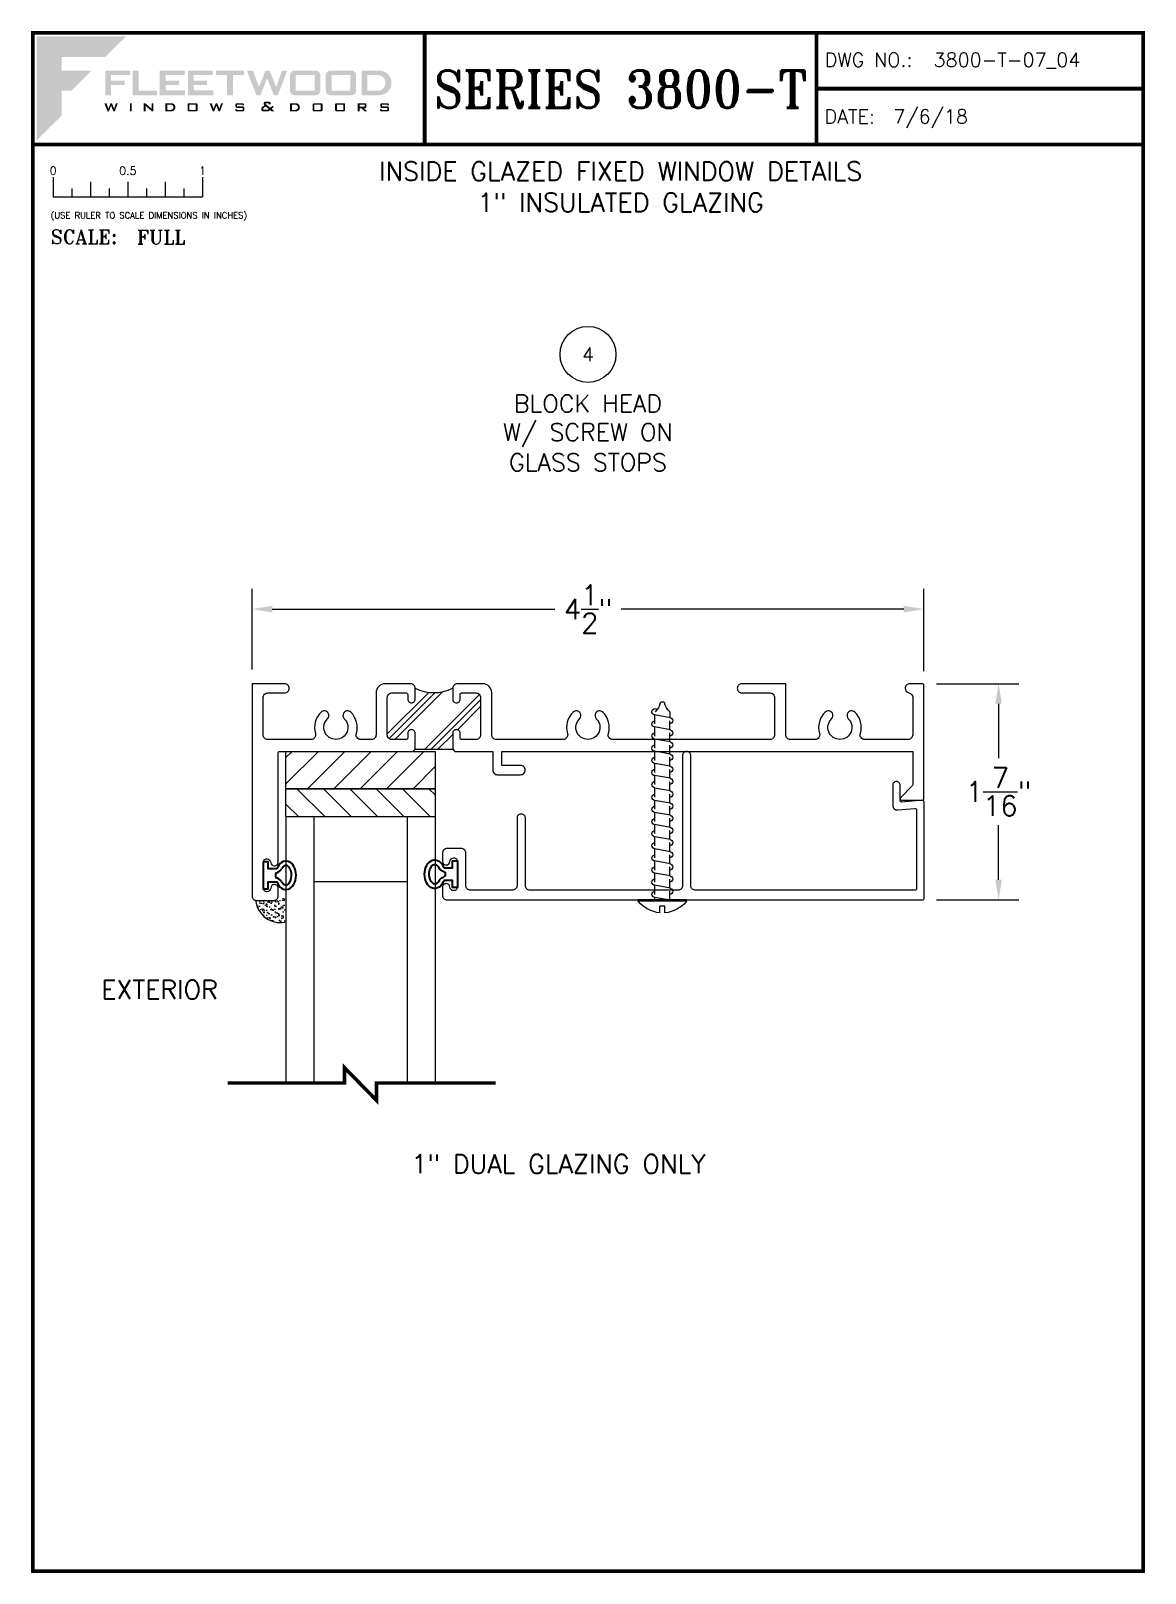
# Paper-space layout 'DETAIL 4' of a CAD drawing. Extents: x 0.3 to 7.8, y 0.1 to 10.4.
# The model-space entities are those that its viewports show. They can reach past a viewport. Long polylines and large blocks are cut down to what shows.
import ezdxf
from ezdxf.enums import TextEntityAlignment as Align

# ---------------------------------------------------------------- set-up
doc = ezdxf.new("R2010")
doc.units = 0
doc.header["$MEASUREMENT"] = 0
doc.layers.get('0').update_dxf_attribs({"linetype": 'CONTINUOUS'})
doc.layers.get('Defpoints').update_dxf_attribs({"linetype": 'CONTINUOUS'})
for name, color, linetype in [('Ballons', 7, 'CONTINUOUS'), ('DIM', 7, 'CONTINUOUS'), ('FRAME', 1, 'CONTINUOUS'), ('GLASS', 7, 'CONTINUOUS'), ('SETTING BLOCKS', 7, 'CONTINUOUS'), ('TEXT', 7, 'CONTINUOUS')]:
    doc.layers.add(name, color=color, linetype=linetype)
doc.layers.add('PROFILE NUMBER', color=150, linetype='CONTINUOUS', lineweight=35)
doc.layers.add('VP', color=40, linetype='CONTINUOUS', plot=False)
doc.layers.get('VP').off()
doc.styles.add('ROMANS', font='romans')
doc.styles.add('ROMANT', font='romant')
doc.styles.add('SIMPLEX-094', font='simplex.shx', dxfattribs={"height": 0.094})
doc.styles.get("Standard").update_dxf_attribs({"font": 'simplex.shx'})
doc.dimstyles.new('FULL SCALE', dxfattribs={"dimscale": 0.75, "dimtxt": 0.18, "dimasz": 0.18, "dimexe": 0.18, "dimexo": 0.125, "dimgap": 0.09, "dimtad": 0, "dimtih": 1, "dimtoh": 1, "dimdec": 4, "dimzin": 0, "dimdsep": 46, "dimlunit": 4, "dimtxsty": 'Standard', "dimcen": 0.09, "dimadec": 0, "dimazin": 0, "dimtfac": 1, "dimtdec": 4, "dimtofl": 0, "dimtmove": 0, "dimatfit": 3, "dimfxl": 0, "dimtolj": 1, "dimtzin": 0, "dimarcsym": 0})

# ---------------------------------------------------------------- blocks, each defined once
blk = doc.blocks.new('sectball')
blk.add_circle((0, 0), 0.125)
blk.add_attdef('NO', text='', height=0.062).set_placement((0, 0), align=Align.MIDDLE_CENTER)
for tag, p in [('LINE1', (0, -0.2588)), ('LINE2', (0, -0.3864)), ('LINE3', (0, -0.5214))]:
    blk.add_attdef(tag, text='', height=0.078).set_placement(p, align=Align.CENTER)
blk = doc.blocks.new('*D53')
at = {"layer": 'Defpoints', "color": 0}
for p in [(6.272, 6.074), (6.273, 4.625), (6.782, 4.625)]:
    blk.add_point(p, dxfattribs=at)
at = {"layer": 'DIM', "color": 0, "lineweight": -2}
for p, q in [((6.366, 6.074), (6.917, 6.074)), ((6.782, 5.939), (6.782, 5.575)), ((6.782, 4.76), (6.782, 5.125)), ((6.367, 4.625), (6.917, 4.625))]:
    blk.add_line(p, q, dxfattribs=at)
at = {"layer": 'DIM', "color": 0}
for points in [[(6.76, 5.939), (6.804, 5.939), (6.782, 6.074)], [(6.76, 4.76), (6.804, 4.76), (6.782, 4.625)]]:
    blk.add_solid(points, dxfattribs=at)
at = {"layer": 'DIM', "color": 0, "insert": (6.782, 5.35), "char_height": 0.135, "attachment_point": 5}
blk.add_mtext('\\A1;1{\\H1.000000x;\\S7/16;}"', dxfattribs=at)
blk = doc.blocks.new('*D54')
at = {"layer": 'Defpoints', "color": 0}
for p in [(6.282, 6.574), (1.782, 6.074), (6.282, 6.064)]:
    blk.add_point(p, dxfattribs=at)
at = {"layer": 'DIM', "color": 0, "lineweight": -2}
for p, q in [((1.782, 6.168), (1.782, 6.709)), ((6.282, 6.158), (6.282, 6.709)), ((1.917, 6.574), (3.81, 6.574)), ((6.147, 6.574), (4.254, 6.574))]:
    blk.add_line(p, q, dxfattribs=at)
at = {"layer": 'DIM', "color": 0}
for points in [[(1.917, 6.596), (1.917, 6.551), (1.782, 6.574)], [(6.147, 6.596), (6.147, 6.551), (6.282, 6.574)]]:
    blk.add_solid(points, dxfattribs=at)
at = {"layer": 'DIM', "color": 0, "insert": (4.032, 6.574), "char_height": 0.135, "attachment_point": 5}
blk.add_mtext('\\A1;4{\\H1.000000x;\\S1/2;}"', dxfattribs=at)
blk = doc.blocks.new('Fleetwood_Logo_6-10-15')
h = blk.add_hatch(color=154)
h.dxf.hatch_style = 1
h.paths.add_polyline_path([(0.2526, -0.0017), (0.0019, -0.0017), (0.0019, -0.2942), (0.0725, -0.2236), (0.0725, -0.1535), (0.1007, -0.1535), (0.1567, -0.0976), (0.0725, -0.0976), (0.0725, -0.0596), (0.1946, -0.0596)])
h = blk.add_hatch(color=251)
h.dxf.hatch_style = 1
h.paths.add_polyline_path([(0.2487, -0.1256), (0.2112, -0.1256), (0.2112, -0.1102), (0.2647, -0.1102), (0.2647, -0.0976), (0.1946, -0.0976), (0.1946, -0.1667), (0.2112, -0.1667), (0.2112, -0.1377), (0.2487, -0.1377)])
h = blk.add_hatch(color=251)
h.dxf.hatch_style = 1
h.paths.add_polyline_path([(0.2886, -0.0976), (0.272, -0.0976), (0.272, -0.1667), (0.3401, -0.1667), (0.3401, -0.1535), (0.2886, -0.1535)])
h = blk.add_hatch(color=251)
h.dxf.hatch_style = 1
h.paths.add_polyline_path([(0.4175, -0.0976), (0.3474, -0.0976), (0.3474, -0.1667), (0.4185, -0.1667), (0.4185, -0.1534), (0.364, -0.1534), (0.364, -0.1377), (0.4015, -0.1377), (0.4015, -0.1256), (0.364, -0.1256), (0.364, -0.1102), (0.4175, -0.1102)])
h = blk.add_hatch(color=251)
h.dxf.hatch_style = 1
h.paths.add_polyline_path([(0.4965, -0.0976), (0.4264, -0.0976), (0.4264, -0.1667), (0.4975, -0.1667), (0.4975, -0.1534), (0.443, -0.1534), (0.443, -0.1377), (0.4804, -0.1377), (0.4804, -0.1256), (0.443, -0.1256), (0.443, -0.1102), (0.4965, -0.1102)])
h = blk.add_hatch(color=251)
h.dxf.hatch_style = 1
h.paths.add_polyline_path([(0.5842, -0.0976), (0.5054, -0.0976), (0.5054, -0.1102), (0.5365, -0.1102), (0.5365, -0.1667), (0.5531, -0.1667), (0.5531, -0.1102), (0.5842, -0.1102)])
h = blk.add_hatch(color=251)
h.dxf.hatch_style = 1
h.paths.add_polyline_path([(0.6089, -0.0976), (0.5921, -0.0976), (0.6188, -0.1667), (0.63, -0.1667), (0.6489, -0.1192), (0.6679, -0.1667), (0.6789, -0.1667), (0.7056, -0.0976), (0.6908, -0.0976), (0.6742, -0.1433), (0.6558, -0.0976), (0.6446, -0.0976), (0.6261, -0.1433)])
h = blk.add_hatch(color=251)
h.dxf.hatch_style = 1
h.paths.add_polyline_path([(0.7853, -0.0976), (0.726, -0.0976, 0.414214), (0.7133, -0.1102), (0.7133, -0.154, 0.414214), (0.726, -0.1667), (0.7853, -0.1667, 0.414214), (0.798, -0.154), (0.798, -0.1102, 0.414214)])
h.paths.add_polyline_path([(0.7819, -0.1102), (0.7819, -0.154), (0.7294, -0.154), (0.7294, -0.1102)], flags=16)
h = blk.add_hatch(color=251)
h.dxf.hatch_style = 1
h.paths.add_polyline_path([(0.8856, -0.0976), (0.8262, -0.0976, 0.414214), (0.8136, -0.1102), (0.8136, -0.154, 0.414214), (0.8262, -0.1667), (0.8856, -0.1667, 0.414214), (0.8982, -0.154), (0.8982, -0.1102, 0.414214)])
h.paths.add_polyline_path([(0.8822, -0.1102), (0.8822, -0.154), (0.8296, -0.154), (0.8296, -0.1102)], flags=16)
h = blk.add_hatch(color=251)
h.dxf.hatch_style = 1
h.paths.add_polyline_path([(0.9632, -0.0976), (0.914, -0.0976), (0.914, -0.1667), (0.9632, -0.1667, 1)])
h.paths.add_polyline_path([(0.9301, -0.1102), (0.9593, -0.1102, -1), (0.9593, -0.154), (0.9301, -0.154)], flags=16)
h = blk.add_hatch(color=7)
h.dxf.hatch_style = 1
h.paths.add_polyline_path([(0.2301, -0.1891), (0.2251, -0.1891), (0.2196, -0.2043), (0.2134, -0.1891), (0.2097, -0.1891), (0.2035, -0.2043), (0.1978, -0.1891), (0.1922, -0.1891), (0.2011, -0.2121), (0.2048, -0.2121), (0.2112, -0.1963), (0.2175, -0.2121), (0.2212, -0.2121)])
h = blk.add_hatch(color=7)
h.dxf.hatch_style = 1
h.paths.add_polyline_path([(0.2691, -0.1891), (0.2637, -0.1891), (0.2637, -0.2118), (0.2637, -0.2121), (0.2691, -0.2121)])
h = blk.add_hatch(color=7)
h.dxf.hatch_style = 1
h.paths.add_polyline_path([(0.3077, -0.1964), (0.3259, -0.2121), (0.3298, -0.2121), (0.3298, -0.1891), (0.325, -0.1891), (0.325, -0.2047), (0.3067, -0.1891), (0.3029, -0.1891), (0.3029, -0.2121), (0.3077, -0.2121)])
h = blk.add_hatch(color=7)
h.dxf.hatch_style = 1
h.paths.add_polyline_path([(0.3801, -0.1891), (0.3637, -0.1891), (0.3637, -0.2121), (0.3801, -0.2121, 1)])
h.paths.add_polyline_path([(0.3691, -0.2079), (0.3691, -0.1933), (0.3788, -0.1933, -1), (0.3788, -0.2079)], flags=16)
h = blk.add_hatch(color=7)
h.dxf.hatch_style = 1
h.paths.add_polyline_path([(0.4537, -0.2079), (0.4537, -0.1933, 0.414214), (0.4495, -0.1891), (0.4297, -0.1891, 0.414214), (0.4255, -0.1933), (0.4255, -0.2079, 0.414214), (0.4297, -0.2121), (0.4495, -0.2121, 0.414214)])
h.paths.add_polyline_path([(0.4308, -0.2079), (0.4308, -0.1933), (0.4484, -0.1933), (0.4484, -0.2079)], flags=16)
h = blk.add_hatch(color=7)
h.dxf.hatch_style = 1
h.paths.add_polyline_path([(0.5253, -0.1891), (0.5203, -0.1891), (0.5148, -0.2043), (0.5087, -0.1891), (0.5049, -0.1891), (0.4988, -0.2043), (0.493, -0.1891), (0.4874, -0.1891), (0.4963, -0.2121), (0.5001, -0.2121), (0.5064, -0.1963), (0.5127, -0.2121), (0.5164, -0.2121)])
h = blk.add_hatch(color=7)
h.dxf.hatch_style = 1
h.paths.add_polyline_path([(0.5801, -0.1891), (0.5643, -0.1891, 0.414214), (0.56, -0.1933), (0.56, -0.1981, 0.414214), (0.5643, -0.2024), (0.58, -0.2024), (0.58, -0.2078), (0.5637, -0.2078), (0.5637, -0.2052), (0.5591, -0.2062), (0.5591, -0.2078, 0.414214), (0.5634, -0.2121), (0.5805, -0.2121, 0.414214), (0.5848, -0.2078), (0.5848, -0.2024, 0.414214), (0.5805, -0.1982), (0.5648, -0.1982), (0.5648, -0.193), (0.5798, -0.193), (0.5798, -0.1958), (0.5843, -0.1948), (0.5843, -0.1933, 0.414214)])
h = blk.add_hatch(color=7)
h.dxf.hatch_style = 1
h.paths.add_polyline_path([(0.645, -0.1913, -0.222262), (0.6447, -0.1906), (0.6447, -0.1892), (0.6535, -0.1892), (0.6535, -0.193), (0.6587, -0.1918), (0.6587, -0.189, 0.414214), (0.6544, -0.1847), (0.6437, -0.1847, 0.414214), (0.6394, -0.189), (0.6394, -0.1922, 0.222262), (0.6407, -0.1948), (0.6415, -0.1955), (0.6345, -0.1998, 0.260684), (0.6329, -0.2027), (0.6329, -0.2078, 0.414214), (0.6372, -0.2121), (0.6514, -0.2121, 0.17577), (0.6536, -0.2113), (0.657, -0.2085), (0.6614, -0.2121), (0.6699, -0.2121), (0.6613, -0.2049), (0.6676, -0.1997), (0.6637, -0.1964), (0.6574, -0.2017)])
h.paths.add_polyline_path([(0.6532, -0.2052), (0.6509, -0.2072, -0.17577), (0.6502, -0.2074), (0.6382, -0.2074), (0.6382, -0.2033, -0.260684), (0.6387, -0.2025), (0.6451, -0.1985)], flags=16)
h = blk.add_hatch(color=7)
h.dxf.hatch_style = 1
h.paths.add_polyline_path([(0.7294, -0.1891), (0.713, -0.1891), (0.713, -0.2121), (0.7294, -0.2121, 1)])
h.paths.add_polyline_path([(0.7184, -0.2079), (0.7184, -0.1933), (0.7281, -0.1933, -1), (0.7281, -0.2079)], flags=16)
h = blk.add_hatch(color=7)
h.dxf.hatch_style = 1
h.paths.add_polyline_path([(0.8045, -0.2079), (0.8045, -0.1933, 0.414214), (0.8003, -0.1891), (0.7805, -0.1891, 0.414214), (0.7763, -0.1933), (0.7763, -0.2079, 0.414214), (0.7805, -0.2121), (0.8003, -0.2121, 0.414214)])
h.paths.add_polyline_path([(0.7816, -0.2079), (0.7816, -0.1933), (0.7992, -0.1933), (0.7992, -0.2079)], flags=16)
h = blk.add_hatch(color=7)
h.dxf.hatch_style = 1
h.paths.add_polyline_path([(0.8678, -0.2079), (0.8678, -0.1933, 0.414214), (0.8636, -0.1891), (0.8438, -0.1891, 0.414214), (0.8396, -0.1933), (0.8396, -0.2079, 0.414214), (0.8438, -0.2121), (0.8636, -0.2121, 0.414214)])
h.paths.add_polyline_path([(0.8449, -0.2079), (0.8449, -0.1933), (0.8624, -0.1933), (0.8624, -0.2079)], flags=16)
h = blk.add_hatch(color=7)
h.dxf.hatch_style = 1
h.paths.add_polyline_path([(0.9277, -0.1993), (0.9277, -0.1933, 0.414214), (0.9235, -0.1891), (0.9028, -0.1891), (0.9028, -0.2121), (0.9082, -0.2121), (0.9082, -0.2035), (0.9131, -0.2035), (0.9224, -0.2121), (0.9303, -0.2121), (0.9197, -0.2035), (0.9235, -0.2035, 0.414214)])
h.paths.add_polyline_path([(0.9082, -0.1993), (0.9082, -0.1933), (0.9214, -0.1933, -0.414214), (0.9224, -0.1943), (0.9224, -0.1983, -0.414214), (0.9214, -0.1993)], flags=16)
h = blk.add_hatch(color=7)
h.dxf.hatch_style = 1
h.paths.add_polyline_path([(0.9867, -0.1982), (0.971, -0.1982), (0.971, -0.193), (0.9859, -0.193), (0.9859, -0.1958), (0.9905, -0.1948), (0.9905, -0.1933, 0.414214), (0.9863, -0.1891), (0.9705, -0.1891, 0.414214), (0.9662, -0.1933), (0.9662, -0.1981, 0.414214), (0.9705, -0.2024), (0.9862, -0.2024), (0.9862, -0.2078), (0.9699, -0.2078), (0.9699, -0.2052), (0.9653, -0.2062), (0.9653, -0.2078, 0.414214), (0.9696, -0.2121), (0.9867, -0.2121, 0.414214), (0.991, -0.2078), (0.991, -0.2024, 0.414214)])
blk = doc.blocks.new('A-SIZE_P')
at = {"const_width": 0.025}
blk.add_lwpolyline([(0.313, 0.125), (7.751, 0.125), (7.751, 10.437), (0.313, 10.437)], close=True, dxfattribs=at)
for points in [[(2.938, 10.437), (2.938, 9.687)], [(5.563, 10.437), (5.563, 9.687)], [(5.563, 10.062), (7.751, 10.062)], [(0.313, 9.687), (7.751, 9.687)]]:
    blk.add_lwpolyline(points, dxfattribs=at)
at = {"xscale": 2.387023416083395, "yscale": 2.387023416083395, "zscale": 2.387023416083395}
blk.add_blockref('Fleetwood_Logo_6-10-15', (0.334, 10.416), dxfattribs=at)
for s, style, p in [('DWG NO.:', 'SIMPLEX-094', (5.617, 10.209)), ('DATE:', 'SIMPLEX-094', (5.616, 9.829)), ('SCALE:', 'ROMANT', (0.433, 9.022))]:
    blk.add_text(s, height=0.094, dxfattribs=dict(style=style)).set_placement(p)
for tag, p, style in [('DWG_NO', (6.346, 10.209), 'SIMPLEX-094'), ('DATE', (6.077, 9.829), 'SIMPLEX-094'), ('SCALE', (1.011, 9.02), 'ROMANT')]:
    blk.add_attdef(tag, p, '', height=0.094, dxfattribs=dict(style=style))
for tag, height, style, width, p, p2 in [('DWG_NO_F', 0.094, 'SIMPLEX-094', 1.745692, (6.347, 10.209), (7.683, 10.209)), ('PRODUCT', 0.25, 'ROMANT', 1.390728, (3.001, 9.934), (5.5, 9.934))]:
    blk.add_attdef(tag, text='', height=height, dxfattribs=dict(style=style, width=width)).set_placement(p, p2, align=Align.FIT)
blk = doc.blocks.new('Full')
for p, q in [((0.137, -0.219), (0.137, -0.35)), ((0.262, -0.294), (0.262, -0.35)), ((0.387, -0.249), (0.387, -0.35)), ((0.512, -0.294), (0.512, -0.35)), ((0.637, -0.249), (0.637, -0.35)), ((0.762, -0.294), (0.762, -0.35)), ((0.887, -0.249), (0.887, -0.35)), ((1.012, -0.294), (1.012, -0.35)), ((1.137, -0.219), (1.137, -0.35)), ((0.137, -0.35), (1.137, -0.35))]:
    blk.add_line(p, q)
for s, p in [('0', (0.137, -0.219)), ('0.5', (0.637, -0.219)), ('1', (1.137, -0.219))]:
    blk.add_text(s, height=0.055).set_placement(p, align=Align.BOTTOM_CENTER)
at = {"style": 'ROMANS'}
blk.add_text('(USE RULER TO SCALE DIMENSIONS IN INCHES)', height=0.04115, dxfattribs=at).set_placement((0.12, -0.495))
blk = doc.blocks.new('3802 1 INCH SCREW ON STOP')
at = {"color": 7, "linetype": 'Continuous'}
for p, q in [((1.758, 0.994), (1.746, 0.994)), ((1.699, 0.887), (1.805, 0.906)), ((1.703, 0.927), (1.703, 0.888)), ((1.703, 0.807), (1.703, 0.867)), ((1.802, 0.845), (1.802, 0.906)), ((1.699, 0.806), (1.805, 0.825)), ((1.699, 0.725), (1.805, 0.743)), ((1.703, 0.725), (1.703, 0.785)), ((1.802, 0.764), (1.802, 0.824)), ((1.802, 0.683), (1.802, 0.743)), ((1.699, 0.643), (1.805, 0.662)), ((1.703, 0.644), (1.703, 0.704)), ((1.703, 0.563), (1.703, 0.622)), ((1.802, 0.601), (1.802, 0.662)), ((1.699, 0.562), (1.805, 0.581)), ((1.703, 0.559), (1.703, 0.619)), ((1.703, 0.481), (1.703, 0.541)), ((1.802, 0.52), (1.802, 0.58)), ((1.699, 0.481), (1.805, 0.499)), ((1.699, 0.396), (1.805, 0.415)), ((1.703, 0.397), (1.703, 0.457)), ((1.802, 0.439), (1.802, 0.499)), ((1.802, 0.354), (1.802, 0.414)), ((1.699, 0.315), (1.805, 0.333)), ((1.703, 0.315), (1.703, 0.375)), ((1.802, 0.273), (1.802, 0.333)), ((1.699, 0.233), (1.805, 0.252)), ((1.703, 0.234), (1.703, 0.294)), ((1.703, 0.153), (1.703, 0.213)), ((1.802, 0.191), (1.802, 0.252)), ((1.699, 0.152), (1.805, 0.171)), ((1.703, 0.071), (1.703, 0.131)), ((1.802, 0.11), (1.802, 0.17)), ((1.699, 0.071), (1.805, 0.089)), ((1.699, -0.011), (1.805, 0.008)), ((1.703, -0.01), (1.703, 0.05)), ((1.802, 0.029), (1.802, 0.089)), ((1.802, -0.053), (1.802, 0.008)), ((1.699, -0.092), (1.805, -0.073)), ((1.703, -0.091), (1.703, -0.031)), ((1.802, -0.134), (1.802, -0.074)), ((1.699, -0.173), (1.805, -0.155)), ((1.703, -0.173), (1.703, -0.113)), ((1.703, -0.254), (1.703, -0.194)), ((1.802, -0.215), (1.802, -0.155)), ((1.699, -0.255), (1.805, -0.236)), ((1.703, -0.335), (1.703, -0.276)), ((1.802, -0.297), (1.802, -0.236)), ((1.591, -0.343), (1.591, -0.334)), ((1.591, -0.334), (1.914, -0.334)), ((1.591, -0.343), (1.914, -0.343)), ((1.699, -0.336), (1.805, -0.317)), ((1.735, -0.42), (1.735, -0.377)), ((1.735, -0.377), (1.769, -0.377)), ((1.769, -0.42), (1.769, -0.377)), ((1.802, -0.334), (1.802, -0.318)), ((1.914, -0.343), (1.914, -0.334))]:
    blk.add_line(p, q, dxfattribs=at)
blk.add_lwpolyline([(1.618, -0.238, 0.414214), (1.649, -0.269), (2.639, -0.269, 0.414214), (2.67, -0.238), (2.67, 0.216, -0.414214), (2.695, 0.241), (2.701, 0.241, -0.414214), (2.726, 0.216), (2.726, -0.238, 0.414214), (2.757, -0.269), (3.038, -0.269, 0.414214), (3.069, -0.238), (3.069, -0.021, -0.414214), (3.1, 0.01), (3.194, 0.01, -0.414214), (3.225, -0.021), (3.225, -0.075, -0.414214), (3.2, -0.1, -0.399638), (3.175, -0.076, 0.400364), (3.15, -0.052, 0.414214), (3.125, -0.077), (3.125, -0.247, 0.414214), (3.15, -0.272), (3.15, -0.272, 0.399638), (3.175, -0.248, -0.399638), (3.2, -0.225, -0.414214), (3.225, -0.25), (3.225, -0.303, -0.414214), (3.194, -0.334), (0.01, -0.334, -0.414214), (0, -0.324), (0, 0.324, -0.440011), (0.011, 0.334), (0.149, 0.322, 0.440011), (0.16, 0.332), (0.16, 0.434, -0.414214), (0.185, 0.459, -0.414214), (0.21, 0.434), (0.21, 0.3, -0.440011), (0.176, 0.269), (0.061, 0.279, 0.440011), (0.05, 0.269), (0.05, -0.259, 0.414214), (0.06, -0.269), (1.531, -0.269, 0.414214), (1.562, -0.238), (1.562, 0.633, -0.414214), (1.59, 0.661), (1.59, 0.661, -0.414214), (1.618, 0.633)], format="xyb", close=True)
for centre, radius, start, end in [((1.63, 1.01), 0.111, 311.3386, 348.2349), ((1.746, 0.985), 0.00861, 90, 168.2349), ((1.758, 0.985), 0.00861, 11.7651, 90), ((1.875, 1.01), 0.111, 191.7651, 228.6614), ((1.802, 0.927), 0.0211, 270, 133.1894), ((1.703, 0.867), 0.0211, 90, 270), ((1.802, 0.845), 0.0211, 270, 90), ((1.703, 0.785), 0.0211, 90, 270), ((1.703, 0.704), 0.0211, 90, 270), ((1.802, 0.764), 0.0211, 270, 90), ((1.802, 0.764), 0.0211, 270, 90), ((1.703, 0.622), 0.0211, 90, 270), ((1.802, 0.683), 0.0211, 270, 90), ((1.802, 0.683), 0.0211, 270, 90), ((1.802, 0.601), 0.0211, 270, 90), ((1.802, 0.601), 0.0211, 270, 90), ((1.703, 0.541), 0.0211, 90, 270), ((1.802, 0.52), 0.0211, 270, 90), ((1.703, 0.46), 0.0211, 90, 270), ((1.802, 0.439), 0.0211, 270, 90), ((1.802, 0.439), 0.0211, 270, 90), ((1.703, 0.375), 0.0211, 90, 270), ((1.703, 0.294), 0.0211, 90, 270), ((1.802, 0.354), 0.0211, 270, 90), ((1.703, 0.213), 0.0211, 90, 270), ((1.802, 0.273), 0.0211, 270, 90), ((1.802, 0.273), 0.0211, 270, 90), ((1.802, 0.191), 0.0211, 270, 90), ((1.802, 0.191), 0.0211, 270, 90), ((1.703, 0.131), 0.0211, 90, 270), ((1.802, 0.11), 0.0211, 270, 90), ((1.703, 0.05), 0.0211, 90, 270), ((1.802, 0.029), 0.0211, 270, 90), ((1.703, -0.031), 0.0211, 90, 270), ((1.703, -0.113), 0.0211, 90, 270), ((1.802, -0.053), 0.0211, 270, 90), ((1.802, -0.053), 0.0211, 270, 90), ((1.703, -0.194), 0.0211, 90, 270), ((1.802, -0.134), 0.0211, 270, 90), ((1.802, -0.215), 0.0211, 270, 90), ((1.802, -0.215), 0.0211, 270, 90), ((1.703, -0.276), 0.0211, 90, 270), ((1.802, -0.297), 0.0211, 270, 90), ((1.802, -0.297), 0.0211, 270, 90), ((1.752, -0.214), 0.207, 218.718, 265.226), ((1.752, -0.214), 0.207, 274.774, 321.282)]:
    blk.add_arc(centre, radius, start, end, dxfattribs=at)
blk = doc.blocks.new('A$C3BF656AD')
at = {"layer": 'SETTING BLOCKS'}
h = blk.add_hatch(dxfattribs=at)
h.set_pattern_fill('ANSI31', color=256, scale=0.25, angle=90, style=0)
h.set_pattern_definition([(135, (0.820812, -8.054306), (-0.02209709, -0.02209709), [])])
h.paths.add_polyline_path([(0, 0.0625), (0.25, 0.0625), (0.25, 0.1095), (0, 0.1095)])
h = blk.add_hatch(dxfattribs=at)
h.set_pattern_fill('ANSI31', color=256, scale=0.25, style=0)
h.set_pattern_definition([(45, (-2.098375, -8.085556), (-0.02209709, 0.02209709), [])])
h.paths.add_polyline_path([(0, 0), (0.25, 0), (0.25, 0.0625), (0, 0.0625)])
for points in [[(0, 0.0625), (0, 0.1095), (0.25, 0.1095), (0.25, 0.0625)], [(0, 0), (0, 0.0625), (0.25, 0.0625), (0.25, 0)]]:
    blk.add_lwpolyline(points, close=True, dxfattribs=at)
blk = doc.blocks.new('*U100')
at = {"layer": 'PROFILE NUMBER', "color": 5}
for p, q in [((-0.016, 0.092), (-0.013, 0.083)), ((-0.013, 0.083), (0.013, 0.083)), ((0.013, 0.083), (0.016, 0.092))]:
    blk.add_line(p, q, dxfattribs=at)
blk.add_lwpolyline([(-0.043, 0.091), (-0.043, 0.034), (-0.09, 0.034), (-0.09, 0), (0.09, 0), (0.09, 0.034), (0.043, 0.034), (0.043, 0.091)], dxfattribs=at)
for centre, start, end in [((-0.073, 0.071), 19.8289, 61.175), ((0.073, 0.071), 118.7633, 160.1945)]:
    blk.add_arc(centre, 0.06, start, end, dxfattribs=at)
blk.add_ellipse((0, 0.152), major_axis=(-0.0958, 0), ratio=0.712114, start_param=2.033109, end_param=7.391692, dxfattribs=at)
blk.add_open_spline([(0.044, 0.124), (0.053, 0.129), (0.059, 0.135), (0.069, 0.15), (0.068, 0.157), (0.049, 0.179), (0.027, 0.189), (-0.021, 0.191), (-0.045, 0.181), (-0.067, 0.16), (-0.068, 0.152), (-0.061, 0.137), (-0.054, 0.129), (-0.044, 0.124)], degree=3, knots=[2.2211, 2.2211, 2.2211, 2.2211, 2.727733, 2.727733, 3.7005, 3.7005, 4.673268, 4.673268, 5.646035, 5.646035, 6.618803, 6.618803, 7.203997, 7.203997, 7.203997, 7.203997], dxfattribs=at)
blk = doc.blocks.new('3809 BLOCK FRAME')
h = blk.add_hatch()
h.set_pattern_fill('PLAST', color=256, angle=45, style=0)
h.set_pattern_definition([(45, (-4.25098, -6.643), (-0.176777, 0.176777), []), (45, (-4.27308, -6.6209), (-0.176777, 0.176777), []), (45, (-4.29517, -6.5988), (-0.176777, 0.176777), [])])
edge = h.paths.add_edge_path()
edge.add_arc((-0.937, 0.093), 0.031, 270, 360, ccw=False)
edge.add_line((-0.937, 0.062), (-1.033, 0.062))
edge.add_arc((-1.033, 0.072), 0.01, 180, 270, ccw=False)
edge.add_line((-1.043, 0.072), (-1.043, 0.103))
edge.add_arc((-1.068, 0.103), 0.025, 360, 450)
edge.add_arc((-1.068, 0.103), 0.025, 90, 180)
edge.add_line((-1.093, 0.103), (-1.093, 0.031))
edge.add_arc((-1.218, -0.221), 0.281, 63.5092, 116.4908)
edge.add_line((-1.344, 0.031), (-1.344, 0.103))
edge.add_arc((-1.369, 0.103), 0.025, 0, 90)
edge.add_arc((-1.369, 0.103), 0.025, 90, 180)
edge.add_line((-1.394, 0.103), (-1.394, 0.072))
edge.add_arc((-1.404, 0.072), 0.01, 270, 360, ccw=False)
edge.add_line((-1.404, 0.062), (-1.5, 0.062))
edge.add_arc((-1.5, 0.093), 0.031, 180, 270, ccw=False)
edge.add_line((-1.531, 0.093), (-1.531, 0.343))
edge.add_arc((-1.5, 0.343), 0.031, 90, 180, ccw=False)
edge.add_line((-1.5, 0.374), (-1.404, 0.374))
edge.add_arc((-1.404, 0.364), 0.01, 0, 90, ccw=False)
edge.add_line((-1.394, 0.364), (-1.394, 0.333))
edge.add_arc((-1.369, 0.333), 0.025, 180, 270)
edge.add_arc((-1.369, 0.333), 0.025, 270, 360)
edge.add_line((-1.344, 0.333), (-1.344, 0.439))
edge.add_line((-1.344, 0.439), (-1.093, 0.439))
edge.add_line((-1.093, 0.439), (-1.093, 0.333))
edge.add_arc((-1.068, 0.333), 0.025, 180, 270)
edge.add_arc((-1.068, 0.333), 0.025, 270, 360)
edge.add_line((-1.043, 0.333), (-1.043, 0.364))
edge.add_arc((-1.033, 0.364), 0.01, 90, 180, ccw=False)
edge.add_line((-1.033, 0.374), (-0.937, 0.374))
edge.add_arc((-0.937, 0.343), 0.031, 0, 90, ccw=False)
edge.add_line((-0.906, 0.343), (-0.906, 0.093))
blk.add_line((-1.093, 0.439), (-1.344, 0.439))
for points in [[(-1.093, 0.439), (-1.093, 0.333, 0.414214), (-1.068, 0.308, 0.414214), (-1.043, 0.333), (-1.043, 0.364, -0.414214), (-1.033, 0.374), (-0.937, 0.374, -0.414214), (-0.906, 0.343), (-0.906, 0.093, -0.414214), (-0.937, 0.062), (-1.033, 0.062, -0.414214), (-1.043, 0.072), (-1.043, 0.103, 0.414214), (-1.068, 0.128), (-1.068, 0.128, 0.414214), (-1.093, 0.103), (-1.093, 0.031, 0.414214), (-1.062, 0), (-0.893, 0, 0.414214), (-0.831, 0.062), (-0.831, 0.343, -0.414214), (-0.8, 0.374), (-0.729, 0.374, -0.5024), (-0.699, 0.334, 0.280293), (-0.661, 0.19, 0.498955), (-0.613, 0.198), (-0.613, 0.198, 0.334263), (-0.618, 0.235, -2.470836), (-0.506, 0.235, 0.334263), (-0.511, 0.198, 0.498955), (-0.463, 0.19, 0.280293), (-0.425, 0.334, -0.5024), (-0.395, 0.374), (-0.106, 0.374, -0.414214), (-0.075, 0.343), (-0.075, 0.093, -0.414214), (-0.106, 0.062), (-0.219, 0.062, 0.414214), (-0.25, 0.031, 0.414214), (-0.219, 0), (0, 0), (0, 1.423, 0.414214), (-0.031, 1.454), (-0.144, 1.454, 0.414214), (-0.175, 1.423), (-0.175, 1.371, 0.414214), (-0.15, 1.346), (-0.15, 1.346, 0.399638), (-0.125, 1.37, -0.399638), (-0.1, 1.394), (-0.1, 1.394, -0.414214), (-0.075, 1.369), (-0.075, 1.199, -0.414214), (-0.1, 1.174), (-0.1, 1.174, -0.399638), (-0.125, 1.198, 0.399638), (-0.15, 1.221, 0.414214), (-0.175, 1.196), (-0.175, 0.464, -0.414214), (-0.185, 0.454), (-1.078, 0.454), (-1.093, 0.439)], [(-1.344, 0.439), (-1.344, 0.439), (-1.359, 0.454), (-1.612, 0.454), (-1.612, 0.579, 0.414214), (-1.643, 0.61), (-1.799, 0.61, 0.414214), (-1.83, 0.579, 0.414214), (-1.799, 0.548), (-1.674, 0.548), (-1.674, 0.454), (-4.425, 0.454), (-4.425, 0.678, -0.198912), (-4.422, 0.685), (-4.343, 0.764, 0.668179), (-4.35, 0.781), (-4.49, 0.781, 0.414214), (-4.5, 0.771), (-4.5, 0.01, 0.414214), (-4.49, 0), (-4.406, 0, 0.414214), (-4.375, 0.031, 0.358249), (-4.4, 0.061, -0.358249), (-4.425, 0.092), (-4.425, 0.343, -0.414214), (-4.394, 0.374), (-4.105, 0.374, -0.5024), (-4.075, 0.334, 0.280293), (-4.037, 0.19, 0.498955), (-3.989, 0.198, 0.334263), (-3.994, 0.235, -2.470836), (-3.882, 0.235, 0.334263), (-3.887, 0.198, 0.498955), (-3.839, 0.19, 0.280293), (-3.801, 0.334, -0.5024), (-3.771, 0.374), (-3.606, 0.374, -0.414214), (-3.575, 0.343), (-3.575, 0), (-3.281, 0, 0.414214), (-3.25, 0.031, 0.414214), (-3.281, 0.062), (-3.469, 0.062, -0.414214), (-3.5, 0.093), (-3.5, 0.343, -0.414214), (-3.469, 0.374), (-2.417, 0.374, -0.5024), (-2.387, 0.334, 0.280293), (-2.349, 0.19, 0.498955), (-2.301, 0.198, 0.334263), (-2.306, 0.235, -2.470836), (-2.194, 0.235, 0.334263), (-2.199, 0.198, 0.498955), (-2.151, 0.19, 0.280293), (-2.113, 0.334, -0.5024), (-2.083, 0.374), (-1.637, 0.374, -0.414214), (-1.606, 0.343), (-1.606, 0.062, 0.414214), (-1.544, 0), (-1.375, 0, 0.414214), (-1.344, 0.031), (-1.344, 0.103, 0.414214), (-1.369, 0.128, 0.414214), (-1.394, 0.103), (-1.394, 0.072, -0.414214), (-1.404, 0.062), (-1.5, 0.062, -0.414214), (-1.531, 0.093), (-1.531, 0.343, -0.414214), (-1.5, 0.374), (-1.404, 0.374, -0.414214), (-1.394, 0.364), (-1.394, 0.333, 0.414214), (-1.369, 0.308, 0.414214), (-1.344, 0.333), (-1.344, 0.439)]]:
    blk.add_lwpolyline(points, format="xyb")
blk.add_arc((-1.218, -0.221), 0.281, 63.5092, 116.4908)

msp = doc.modelspace()

# ---------------------------------------------------------------- hatches: boundary and pattern name
at = {"layer": 'TEXT'}
h = msp.add_hatch(dxfattribs=at)
h.set_pattern_fill('AR-SAND', color=256, scale=0.02, style=0)
h.set_pattern_definition([(37.5, (5.089, 1.65196), (-0.00125987, 0.038536475), [0, -0.0304, 0, -0.034, 0, -0.0325]), (7.5, (5.089, 1.65196), (0.03539553, 0.05644292), [0, -0.0164, 0, -0.0274, 0, -0.0105]), (327.5, (5.0644, 1.65196), (0.06228284, 0.00011318), [0, -0.01, 0, -0.036, 0, -0.047]), (317.5, (5.0644, 1.65196), (0.06012253, 0.01755351), [0, -0.005, 0, -0.0236, 0, -0.027])])
h.paths.add_polyline_path([(12.099, 15.854, -0.414214), (12.089, 15.844), (12.061, 15.844, -0.414214), (12.051, 15.854), (12.048, 15.858, -0.414214), (12.017, 15.827), (11.904, 15.827, 0.433026), (12.099, 15.683)])

# ---------------------------------------------------------------- linework, layer by layer
at = {"layer": 'GLASS'}
for p, q in [((12.106, 16.389), (12.106, 14.605)), ((13.106, 16.389), (12.106, 16.389)), ((12.293, 16.389), (12.293, 14.605)), ((12.918, 16.389), (12.918, 14.605)), ((13.106, 16.389), (13.106, 14.605)), ((12.918, 15.952), (12.293, 15.952))]:
    msp.add_line(p, q, dxfattribs=at)
at = {"layer": 'GLASS', "const_width": 0.024}
msp.add_lwpolyline([(13.51, 14.605), (12.712, 14.605), (12.712, 14.489), (12.499, 14.707), (12.499, 14.605), (11.716, 14.605)], dxfattribs=at)
at = {"layer": 'TEXT'}
msp.add_arc((12.069, 15.847), 0.167, 186.6133, 280.2687, dxfattribs=at)

# ---------------------------------------------------------------- block references
at = {"layer": 'FRAME', "rotation": 180}
msp.add_blockref('3809 BLOCK FRAME', (11.879, 17.281), dxfattribs=at)
at = {"layer": 'FRAME', "xscale": -1}
msp.add_blockref('3802 1 INCH SCREW ON STOP', (16.38, 16.166), dxfattribs=at)
at = {"layer": 'TEXT', "xscale": 4, "yscale": 4, "zscale": 4, "rotation": 180}
msp.add_blockref('A$C3BF656AD', (13.106, 16.827), dxfattribs=at)
at = {"layer": 'TEXT', "rotation": 270}
msp.add_blockref('*U100', (11.954, 15.997), dxfattribs=at)
at = {"layer": 'TEXT', "xscale": -1, "rotation": 90}
msp.add_blockref('*U100', (13.255, 16.004), dxfattribs=at)

psp = doc.layouts.new('DETAIL 4')

# ---------------------------------------------------------------- block references
at = {"layer": 'Ballons'}
ref = psp.add_blockref('A-SIZE_P', (0, 0), dxfattribs=at)
ref.add_attrib('DATE', '7/6/18', (6.07741, 9.82884), dxfattribs={"layer": '0', "height": 0.094, "style": 'SIMPLEX-094'})
ref.add_attrib('SCALE', 'FULL', (1.01101, 9.02035), dxfattribs={"layer": '0', "height": 0.094, "style": 'ROMANT'})
ref.add_attrib('PRODUCT', 'SERIES 3800-T', dxfattribs={"layer": '0', "height": 0.25, "style": 'ROMANT', "width": 0.807692}).set_placement((3.0005, 9.93352), (5.5005, 9.93352), align=Align.FIT)
ref.add_attrib('DWG_NO', '3800-T-07_04', (6.34634, 10.20879), dxfattribs={"layer": '0', "height": 0.094, "style": 'SIMPLEX-094'})
psp.add_blockref('Full', (0.313, 9.687), dxfattribs=at)
at = {"layer": 'TEXT', "xscale": 1.5, "yscale": 1.5, "zscale": 1.5}
psp.add_blockref('sectball', (4.032, 8.281), dxfattribs=at).add_auto_attribs({'NO': '4', 'LINE1': 'BLOCK HEAD', 'LINE2': 'W/ SCREW ON', 'LINE3': 'GLASS STOPS'})

# ---------------------------------------------------------------- texts
at = {"layer": 'TEXT'}
psp.add_text('EXTERIOR', height=0.125, dxfattribs=at).set_placement((1.16229, 4.02389), align=Align.MIDDLE_CENTER)
at = {"layer": 'TEXT', "char_height": 0.125}
for s, insert, width, attachment_point in [('INSIDE GLAZED FIXED WINDOW DETAILS\\P1" INSULATED GLAZING', (4.2505, 9.40415), 3.7650943, 5), ('1" DUAL GLAZING ONLY', (2.84836, 2.91748), 2.3173731, 1)]:
    psp.add_mtext(s, dxfattribs=dict(at, insert=insert, width=width, attachment_point=attachment_point))

# ---------------------------------------------------------------- dimensions: what is measured, and where the dimension line sits
at = {"layer": 'DIM'}
dim = psp.add_linear_dim(base=(6.282, 6.574), p1=(1.782, 6.074), p2=(6.282, 6.064), dimstyle='FULL SCALE', override={"dimlfac": -1}, dxfattribs=at)
dim.commit()
dim.dimension.update_dxf_attribs({"geometry": '*D54', "text_midpoint": (4.032, 6.574)})
dim = psp.add_linear_dim(base=(6.782, 4.62504), p1=(6.272, 6.074), p2=(6.27287, 4.62504), angle=90, dimstyle='FULL SCALE', override={"dimlfac": -1}, dxfattribs=at)
dim.commit()
dim.dimension.update_dxf_attribs({"geometry": '*D53', "text_midpoint": (6.782, 5.34952)})

# ---------------------------------------------------------------- viewports
at = {"layer": 'VP'}
psp.add_viewport(center=(3.96382, 4.52898), size=(5.04898, 3.932396), view_center_point=(14.06121, 15.73613), view_height=3.932396, dxfattribs=at)

doc.saveas('drawing.dxf')
